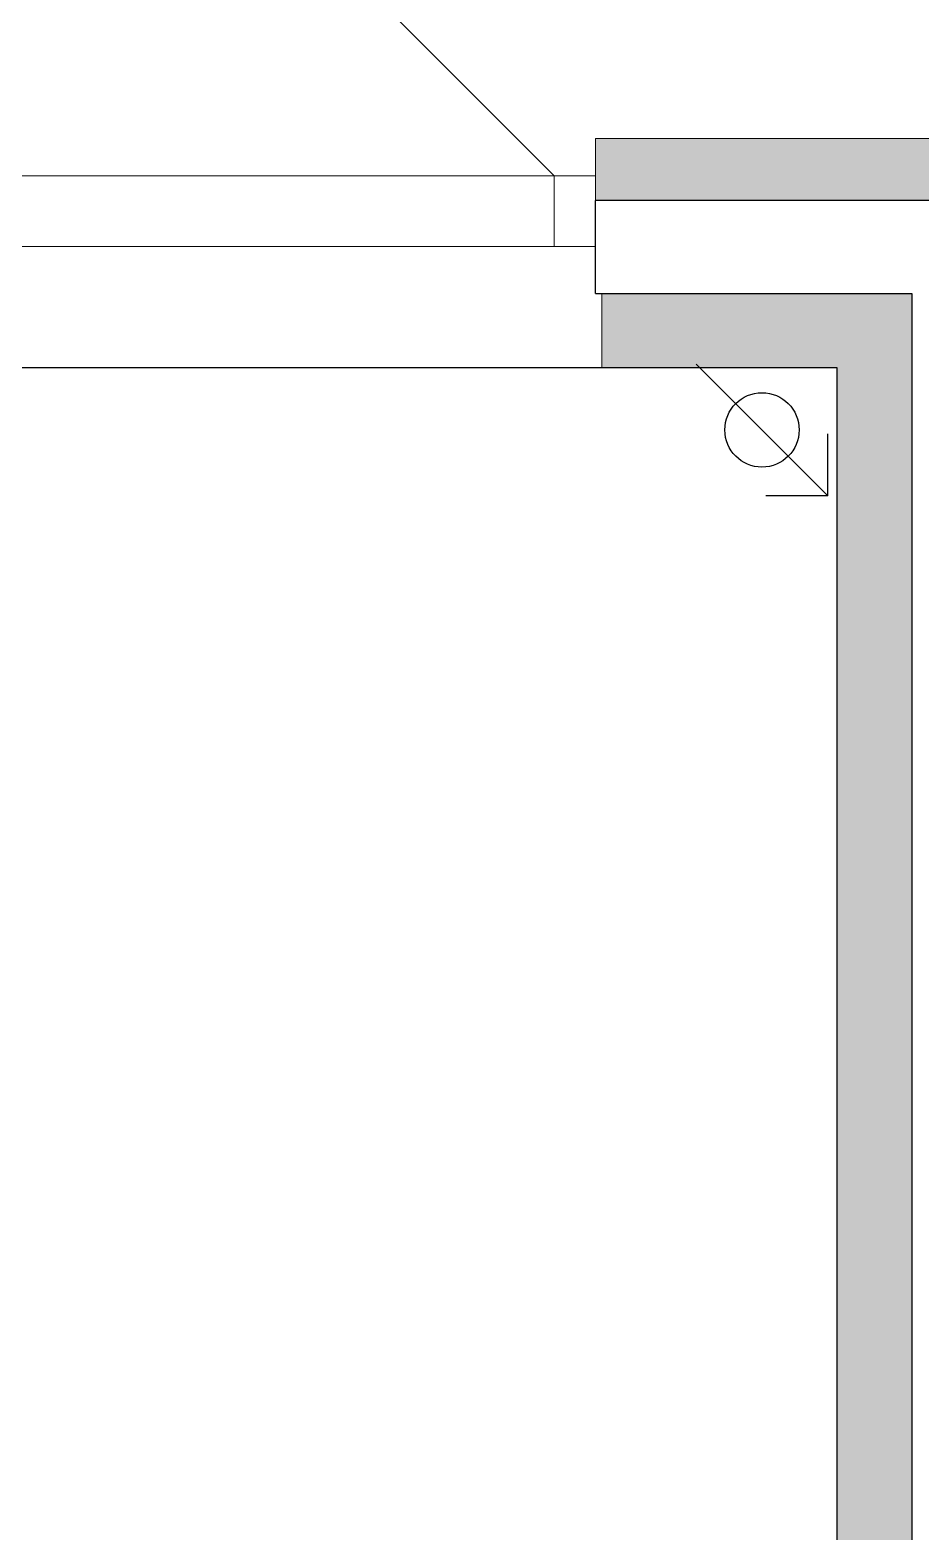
# Model space of a CAD drawing. Header units: millimetres. Extents: x 0 to 59350, y 0 to 29700.
# Drawn here: x 40015 to 40374, y 20959 to 21565 of the extents above; entities that cross this region are included whole.
import ezdxf

# ---------------------------------------------------------------- set-up
doc = ezdxf.new("R2010")
doc.units = ezdxf.units.MM
doc.linetypes.add('PUNKT2_S9', pattern=[1, 0, -1])
doc.layers.add('Standard', color=7, linetype='Continuous', lineweight=25)

msp = doc.modelspace()

# ---------------------------------------------------------------- hatches: boundary and pattern name
at = {"layer": 'Standard', "linetype": 'PUNKT2_S9', "lineweight": 18}
h = msp.add_hatch(color=59, dxfattribs=at)
h.paths.add_polyline_path([(39984.55, 21521.22), (39700.55, 21521.22), (39700.55, 21496.22), (39984.55, 21496.22)])
h.paths.add_polyline_path([(40433.05, 21521.22), (40243.05, 21521.22), (40243.05, 21496.22), (40408.05, 21496.22)])
h.paths.add_polyline_path([(38845.55, 21521.22), (38708.05, 21521.22), (38708.05, 21496.22), (38845.55, 21496.22)])
h = msp.add_hatch(color=9, dxfattribs=at)
h.paths.add_polyline_path([(39982.05, 21458.72), (39703.05, 21458.72), (39703.05, 21428.72), (39982.05, 21428.72)])
h.paths.add_polyline_path([(40370.55, 21458.72), (40245.55, 21458.72), (40245.55, 21428.72), (40340.55, 21428.72)])
h.paths.add_polyline_path([(38843.05, 21428.72), (38843.05, 21458.72), (38775.55, 21458.72), (38775.55, 21428.72)])
h = msp.add_hatch(color=9, dxfattribs=at)
h.paths.add_polyline_path([(40370.55, 19921.22), (40370.55, 21458.72), (40340.55, 21428.72), (40340.55, 19921.22)])
h.paths.add_polyline_path([(40370.55, 18628.72), (40370.55, 19638.72), (40340.55, 19638.72), (40340.55, 18628.72)])
h.paths.add_polyline_path([(40370.55, 18083.72), (40370.55, 18346.22), (40340.55, 18346.22), (40340.55, 18113.72)])

# ---------------------------------------------------------------- linework, layer by layer
at = {"layer": 'Standard', "color": 4, "linetype": 'Continuous', "lineweight": -3}
msp.add_line((40226.3, 21506.22), (40067.2, 21665.32), dxfattribs=at)
at = {"layer": 'Standard', "color": 36, "linetype": 'Continuous', "lineweight": 18}
for p, q in [((40243.05, 21506.22), (40243.05, 21521.22)), ((40378.05, 21521.22), (40243.05, 21521.22)), ((40243.05, 21496.22), (40243.05, 21506.22)), ((40243.05, 21496.22), (40408.05, 21496.22))]:
    msp.add_line(p, q, dxfattribs=at)
at = {"layer": 'Standard', "color": 2, "linetype": 'Continuous', "lineweight": 18}
for p, q in [((39984.55, 21506.22), (40243.05, 21506.22)), ((40243.05, 21506.22), (40226.3, 21506.22)), ((40226.3, 21506.22), (40226.3, 21477.72)), ((40243.05, 21477.72), (40243.05, 21506.22)), ((39984.55, 21477.72), (40243.05, 21477.72)), ((40226.3, 21477.72), (40243.05, 21477.72))]:
    msp.add_line(p, q, dxfattribs=at)
at = {"layer": 'Standard', "color": 7, "linetype": 'Continuous', "lineweight": -3}
for p, q in [((40408.05, 21496.22), (40243.05, 21496.22)), ((40243.05, 21487.47), (40243.05, 21496.22)), ((40340.55, 21428.72), (38775.55, 21428.72)), ((40283.66, 21430.24), (40336.69, 21377.2)), ((40340.55, 18113.72), (40340.55, 21428.72)), ((40336.69, 21377.2), (40336.69, 21402.2)), ((40336.69, 21377.2), (40311.69, 21377.2))]:
    msp.add_line(p, q, dxfattribs=at)
at = {"layer": 'Standard', "color": 51, "linetype": 'Continuous', "lineweight": -3}
for p, q in [((40243.05, 21477.72), (40243.05, 21487.47)), ((40243.05, 21458.72), (40243.05, 21477.72)), ((40243.05, 21458.72), (40245.55, 21458.72)), ((40245.55, 21458.72), (40370.55, 21458.72)), ((40370.55, 21458.72), (40370.55, 19921.22))]:
    msp.add_line(p, q, dxfattribs=at)
at = {"layer": 'Standard', "color": 253, "linetype": 'Continuous', "lineweight": 18}
for p, q in [((40370.55, 21458.72), (40245.55, 21458.72)), ((40245.55, 21428.72), (40245.55, 21458.72)), ((40370.55, 19921.22), (40370.55, 21458.72)), ((40245.55, 21428.72), (40340.55, 21428.72)), ((40340.55, 21428.72), (40340.55, 19921.22))]:
    msp.add_line(p, q, dxfattribs=at)
at = {"layer": 'Standard', "color": 7, "linetype": 'Continuous', "lineweight": -3}
msp.add_circle((40310.17, 21403.72), 15, dxfattribs=at)
at = {"layer": 'Standard', "color": 4, "linetype": 'Continuous', "lineweight": -3}
msp.add_arc((40226.3, 21506.22), 225, 135, 180, dxfattribs=at)

doc.saveas('drawing.dxf')
